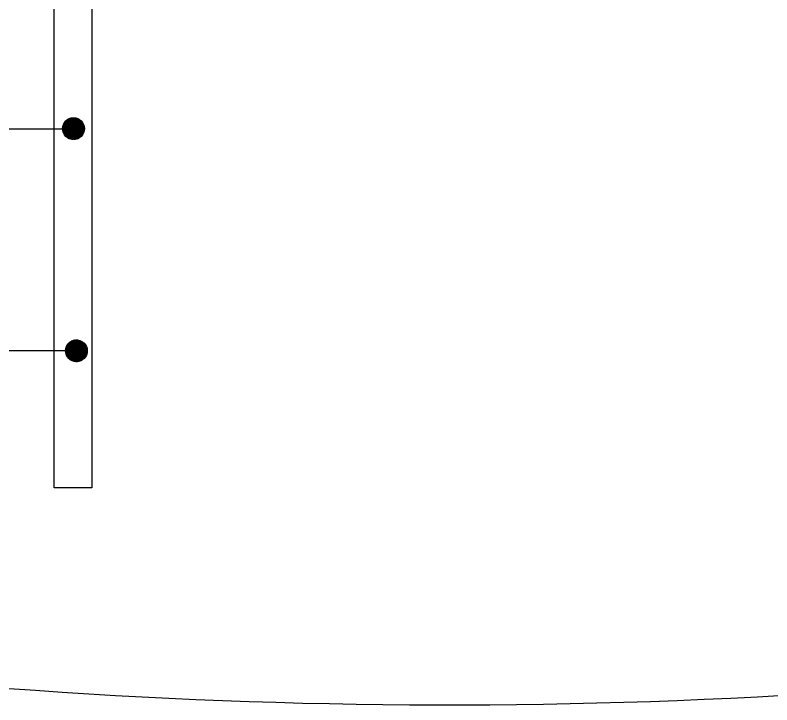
# Model space of a CAD drawing. Extents: x -4780 to 4154, y -1673 to 3208.
# Drawn here: x 2447.4 to 2812.1, y -599.2 to -267.1 of the extents above; entities that cross this region are included whole.
import ezdxf

# ---------------------------------------------------------------- set-up
doc = ezdxf.new("R2010")
doc.units = 0
doc.header["$MEASUREMENT"] = 0

msp = doc.modelspace()

# ---------------------------------------------------------------- hatches: boundary and pattern name
h = msp.add_hatch()
h.set_pattern_fill('ANSI31', color=256)
h.set_pattern_definition([(45, (-530.58742, -374.60913), (-0.0883883476, 0.0883883476), [])])
h.paths.add_polyline_path([(2470.231, -321.714, 1), (2480.754, -321.714, 1)])
h = msp.add_hatch()
h.set_pattern_fill('ANSI31', color=256)
h.set_pattern_definition([(45, (-529.1893, -481.60245), (-0.0883883476, 0.0883883476), [])])
h.paths.add_polyline_path([(2471.629, -428.707, 1), (2482.152, -428.707, 1)])

# ---------------------------------------------------------------- linework, layer by layer
for p, q in [((2254.748, -321.752), (2477.037, -321.752)), ((2255.012, -428.59), (2476.335, -428.59))]:
    msp.add_line(p, q)
at = {"color": 0, "lineweight": 25}
msp.add_lwpolyline([(2466.124, 416.025), (2484.373, 416.025), (2484.373, -494.753), (2466.124, -494.753)], close=True, dxfattribs=at)
for centre in [(2475.492, -321.714), (2476.89, -428.707)]:
    msp.add_circle(centre, 5.262)
msp.add_arc((2656.387, 2238.781), 2837.993, 248.486147, 281.902522)

doc.saveas('drawing.dxf')
